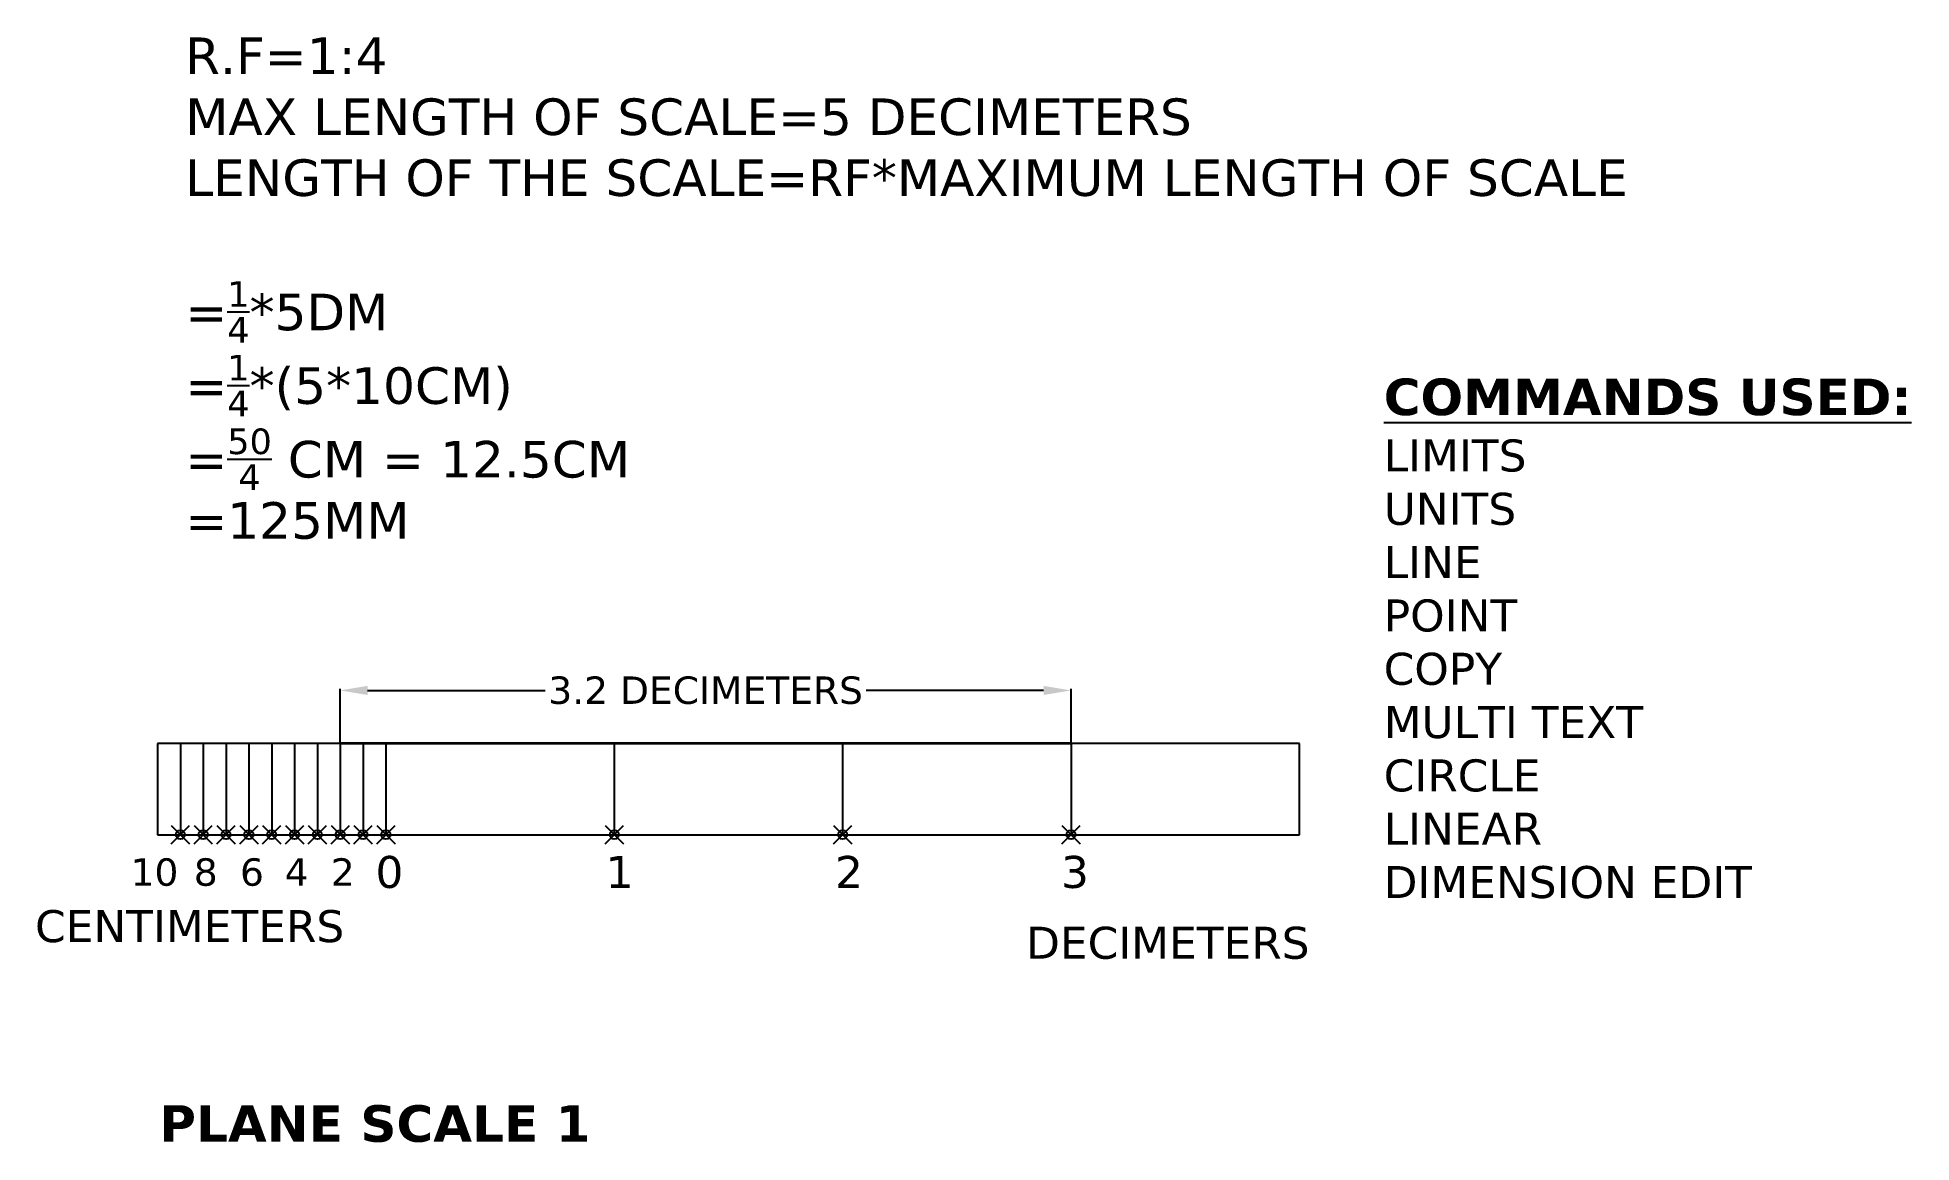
# Model space of a CAD drawing. Header units: millimetres. Extents: x -93 to 112, y -53 to 67.
import ezdxf

# ---------------------------------------------------------------- set-up
doc = ezdxf.new("R2010")
doc.units = ezdxf.units.MM
doc.header["$MEASUREMENT"] = 0
doc.header["$PDMODE"] = 35
doc.header["$PDSIZE"] = -4
doc.dimstyles.get("Standard").update_dxf_attribs({"dimtxt": 3, "dimasz": 3, "dimexe": 0.18, "dimexo": 0.0625, "dimgap": 0.09, "dimtad": 0, "dimtih": 1, "dimtoh": 1, "dimdec": 0, "dimzin": 0, "dimdsep": 46, "dimtxsty": 'Standard', "dimcen": 0.09, "dimadec": 0, "dimazin": 0, "dimtfac": 1, "dimtdec": 0, "dimtofl": 0, "dimtmove": 0, "dimatfit": 3, "dimfxl": 1, "dimtolj": 1, "dimtzin": 0, "dimarcsym": 0})

# ---------------------------------------------------------------- blocks, each defined once
blk = doc.blocks.new('*D1')
at = {"color": 0, "lineweight": -2}
for p, q in [((-59.99, -9.75), (-59.99, -3.84)), ((-56.99, -4.02), (-37.56, -4.02)), ((17.01, -4.02), (-2.42, -4.02)), ((20.01, -9.75), (20.01, -3.84))]:
    blk.add_line(p, q, dxfattribs=at)
at = {"color": 0}
for points in [[(-56.99, -3.52), (-56.99, -4.52), (-59.99, -4.02)], [(17.01, -3.52), (17.01, -4.52), (20.01, -4.02)]]:
    blk.add_solid(points, dxfattribs=at)
at = {"layer": 'Defpoints', "color": 0}
for p in [(20.01, -4.02), (-59.99, -9.81), (20.01, -9.81)]:
    blk.add_point(p, dxfattribs=at)
at = {"color": 0, "insert": (-19.99, -4.02), "char_height": 3, "attachment_point": 5}
blk.add_mtext('\\A1;{\\fVerdana|b0|i0|c0|p34;3.2 DECIMETERS}', dxfattribs=at)

msp = doc.modelspace()

# ---------------------------------------------------------------- linework, layer by layer
for p, q in [((45.01, -9.81), (-79.99, -9.81)), ((-79.99, -9.81), (-79.99, -19.81)), ((-77.49, -9.81), (-77.49, -19.81)), ((-74.99, -9.81), (-74.99, -19.81)), ((-72.49, -9.81), (-72.49, -19.81)), ((-69.99, -9.81), (-69.99, -19.81)), ((-67.49, -9.81), (-67.49, -19.81)), ((-64.99, -9.81), (-64.99, -19.81)), ((-62.49, -9.81), (-62.49, -19.81)), ((-59.99, -9.81), (-59.99, -19.81)), ((-57.49, -9.81), (-57.49, -19.81)), ((-54.99, -9.81), (-54.99, -19.81)), ((-29.99, -9.81), (-29.99, -19.81)), ((-4.99, -9.81), (-4.99, -19.81)), ((20.01, -9.81), (20.01, -19.81)), ((45.01, -19.81), (45.01, -9.81)), ((-79.99, -19.81), (45.01, -19.81)), ((-79.99, -19.81), (-54.99, -19.81))]:
    msp.add_line(p, q)
at = {"lineweight": 35}
msp.add_line((20.01, -9.81), (-59.99, -9.81), dxfattribs=at)
for p in [(-77.49, -19.81), (-74.99, -19.81), (-72.49, -19.81), (-69.99, -19.81), (-67.49, -19.81), (-64.99, -19.81), (-62.49, -19.81), (-59.99, -19.81), (-57.49, -19.81), (-54.99, -19.81), (-29.99, -19.81), (-4.99, -19.81), (20.01, -19.81)]:
    msp.add_point(p)

# ---------------------------------------------------------------- texts
at = {"attachment_point": 1}
for s, insert, char_height in [('\\A1;{\\fVerdana|b0|i0|c0|p34;R.F=1:4\\PMAX LENGTH OF SCALE=5 DECIMETERS\\PLENGTH OF THE SCALE=RF*MAXIMUM LENGTH OF SCALE\\P\\P=\\H0.7x;\\S1/4;\\H1.429x;*5DM\\P=\\H0.7x;\\S1/4;\\H1.429x;*(5*10CM)\\P=\\H0.7x;\\S50/4;\\H1.429x; CM = 12.5CM\\P=125MM}', (-76.96, 67.43), 4), ('{\\fVerdana|b1|i0|c0|p34;\\H1.143x;\\LCOMMANDS USED:\\fVerdana|b0|i0|c0|p34;\\H0.875x;\\l\\P\\H0.9999x;LIMITS\\PUNITS\\PLINE\\PPOINT\\PCOPY\\PMULTI TEXT\\PCIRCLE\\PLINEAR\\PDIMENSION EDIT}', (54.24, 30.11), 3.5), ('{\\fVerdana|b0|i0|c0|p34;0}', (-56.13, -22.13), 3.5), ('{\\fVerdana|b0|i0|c0|p34;1}', (-30.93, -22.13), 3.5), ('{\\fVerdana|b0|i0|c0|p34;2}', (-5.82, -22.13), 3.5), ('{\\fVerdana|b0|i0|c0|p34;3}', (18.91, -22.13), 3.5), ('{\\fVerdana|b0|i0|c0|p34;CENTIMETERS}', (-93.4, -28.06), 3.5), ('{\\fVerdana|b0|i0|c0|p34;DECIMETERS}', (15.1, -29.88), 3.5), ('{\\fVerdana|b1|i0|c0|p34;PLANE SCALE 1}', (-79.8, -49.41), 4)]:
    msp.add_mtext(s, dxfattribs=dict(at, insert=insert, char_height=char_height))
at = {"char_height": 3, "width": 0.1411, "attachment_point": 1}
for s, insert in [('{\\fVerdana|b0|i0|c0|p34;10}', (-82.94, -22.39)), ('{\\fVerdana|b0|i0|c0|p34;8}', (-76.02, -22.39)), ('{\\fVerdana|b0|i0|c0|p34;6}', (-70.96, -22.39)), ('{\\fVerdana|b0|i0|c0|p34;4}', (-66.07, -22.39)), ('{\\fVerdana|b0|i0|c0|p34;2}', (-61.02, -22.39))]:
    msp.add_mtext(s, dxfattribs=dict(at, insert=insert))

# ---------------------------------------------------------------- dimensions: what is measured, and where the dimension line sits
dim = msp.add_linear_dim(base=(20.01, -4.02), p1=(-59.99, -9.81), p2=(20.01, -9.81), text='{\\fVerdana|b0|i0|c0|p34;3.2 DECIMETERS}', dimstyle='Standard')
dim.commit()
dim.dimension.update_dxf_attribs({"geometry": '*D1', "text_midpoint": (-19.99, -4.02)})

doc.saveas('drawing.dxf')
